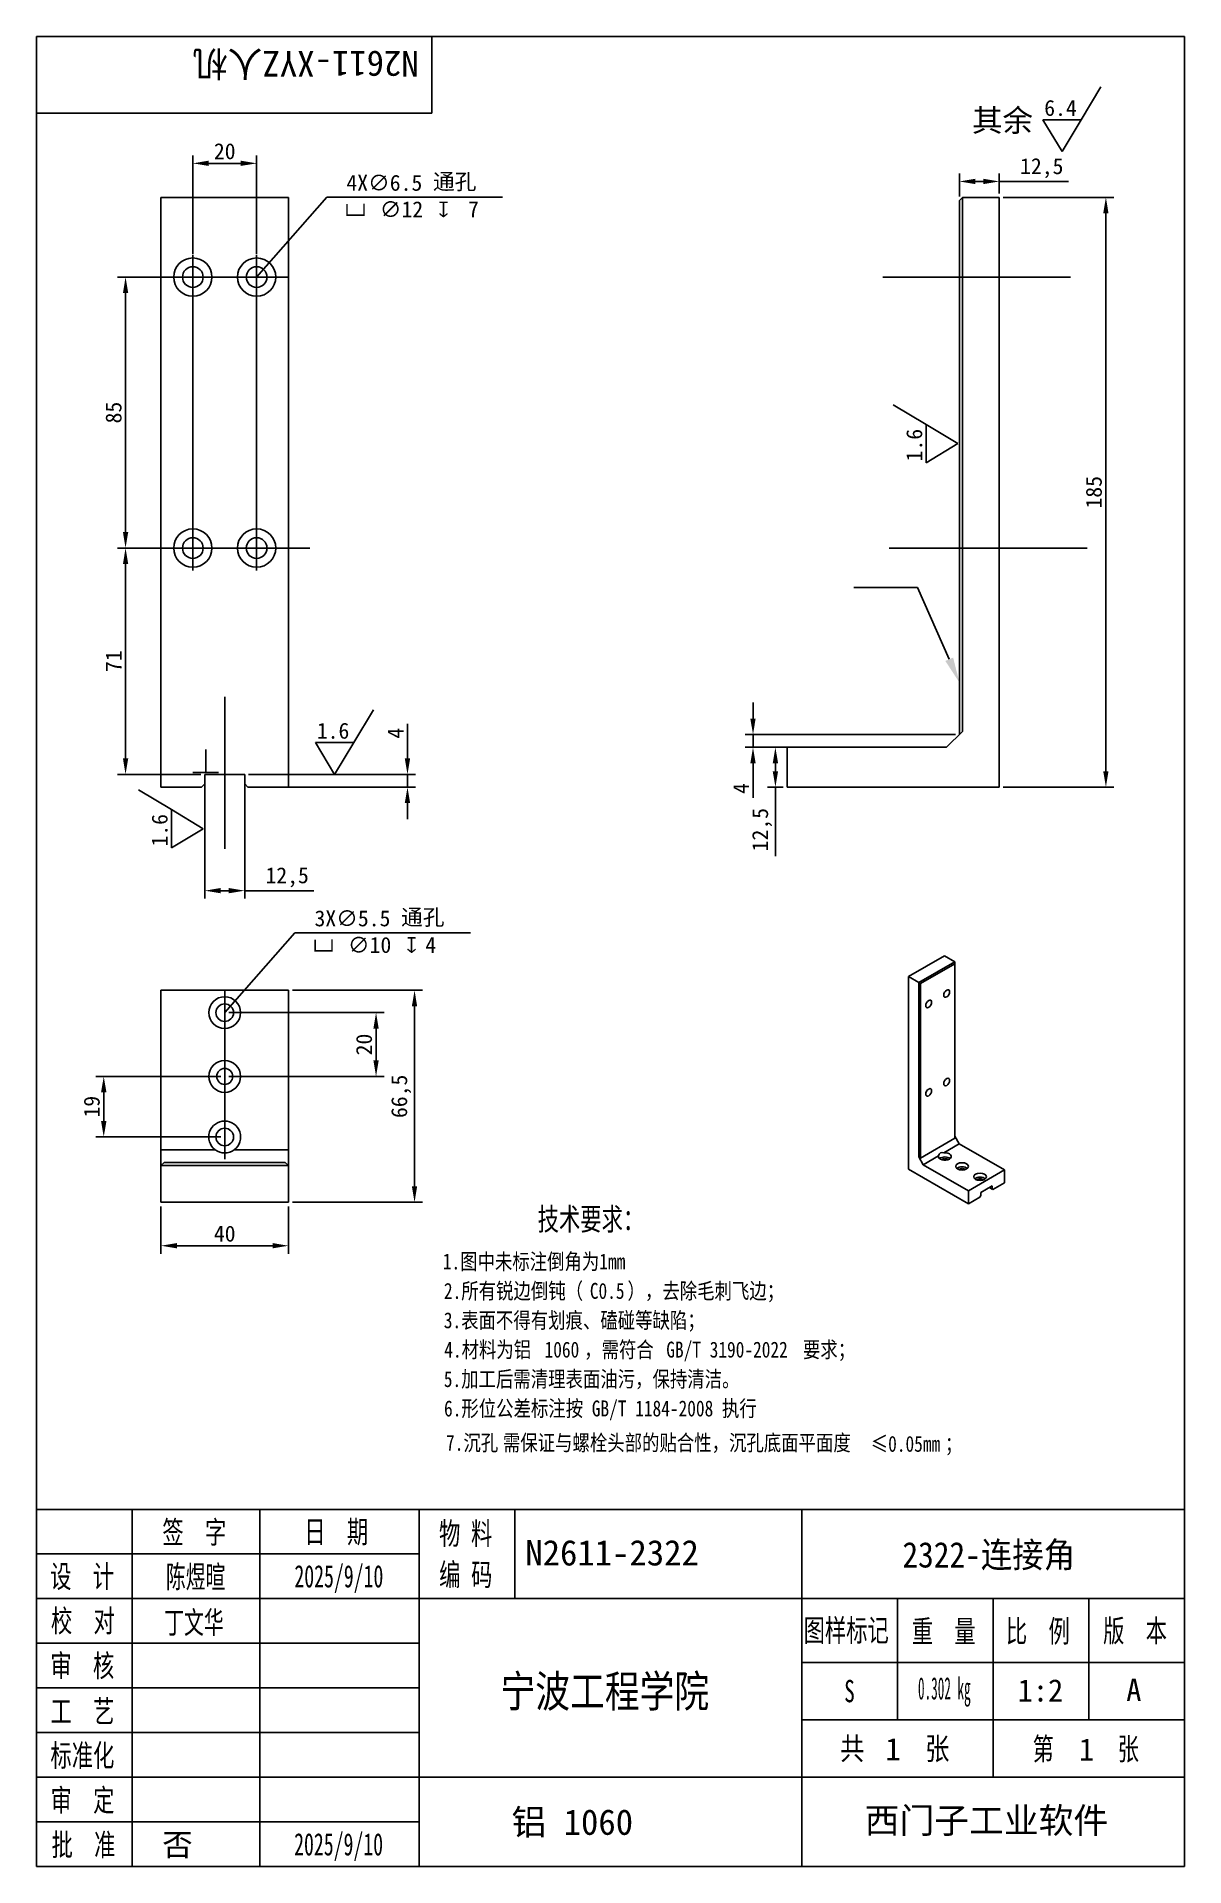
# Model space of a CAD drawing. Header units: millimetres. Extents: x 25 to 205, y 5 to 292.
import ezdxf
from ezdxf.lldxf.tags import DXFTag

# ---------------------------------------------------------------- set-up
doc = ezdxf.new("R2010")
doc.units = ezdxf.units.MM
for name, color, linetype in [('2322-连接角', 7, 'Continuous'), ('Default', 7, 'Continuous'), ('图框', 7, 'Continuous')]:
    doc.layers.add(name, color=color, linetype=linetype)
doc.styles.add('MtXpl_', font='SimSun.ttf')
doc.styles.add('MtXpl__1', font='')
doc.styles.add('MtXpl_gdt_shx', font='gdt.shx')
doc.styles.get('MtXpl__1').set_extended_font_data('SimSun', bold=True)
tags = doc.linetypes.add('CENTER2', pattern=[28.575, 19.05, -3.175, 3.175, -3.175]).pattern_tags.tags
tags[10:11] = [DXFTag(74, 4), DXFTag(75, 0), DXFTag(340, '0'), DXFTag(46, 0.0), DXFTag(50, 0.0), DXFTag(44, 0.0), DXFTag(45, 0.0)]
tags[8:9] = [DXFTag(74, 4), DXFTag(75, 0), DXFTag(340, '0'), DXFTag(46, 0.0), DXFTag(50, 0.0), DXFTag(44, 0.0), DXFTag(45, 0.0)]
tags[6:7] = [DXFTag(74, 4), DXFTag(75, 0), DXFTag(340, '0'), DXFTag(46, 0.0), DXFTag(50, 0.0), DXFTag(44, 0.0), DXFTag(45, 0.0)]
tags[4:5] = [DXFTag(74, 4), DXFTag(75, 0), DXFTag(340, '0'), DXFTag(46, 0.0), DXFTag(50, 0.0), DXFTag(44, 0.0), DXFTag(45, 0.0)]

msp = doc.modelspace()

# ---------------------------------------------------------------- linework, layer by layer
at = {"color": 4}
for p, q in [((188.81, 278.97), (191.9, 284.12)), ((182.81, 278.97), (188.81, 278.97)), ((185.81, 273.97), (182.81, 278.97)), ((185.81, 273.97), (188.81, 278.97)), ((49.5, 257.91), (49.5, 273.37)), ((59.5, 257.91), (59.5, 273.37)), ((52, 272.12), (57, 272.12)), ((169.71, 266.91), (169.71, 270.53)), ((175.96, 267.41), (175.96, 270.53)), ((172.21, 269.28), (173.46, 269.28)), ((175.96, 269.28), (186.8, 269.28)), ((59.5, 254.28), (70.5, 266.81)), ((70.5, 266.81), (98.05, 266.81)), ((48.88, 254.28), (37.7, 254.28)), ((38.95, 251.78), (38.95, 214.28)), ((164.48, 231.16), (159.33, 234.25)), ((164.48, 225.16), (164.48, 231.16)), ((169.48, 228.16), (164.48, 231.16)), ((169.48, 228.16), (164.48, 225.16)), ((48.88, 211.78), (37.7, 211.78)), ((137.35, 185.03), (137.35, 187.53)), ((74.73, 181.28), (77.82, 186.43)), ((68.73, 181.28), (74.73, 181.28)), ((71.73, 176.28), (68.73, 181.28)), ((71.73, 176.28), (74.73, 181.28)), ((169.09, 182.53), (136.1, 182.53)), ((137.35, 182.53), (137.35, 180.53)), ((167.09, 180.53), (136.1, 180.53)), ((137.35, 178.03), (137.35, 172.61)), ((142.09, 180.53), (139.61, 180.53)), ((140.86, 178.03), (140.86, 176.78)), ((46.14, 170.76), (41, 173.84)), ((142.09, 174.28), (139.61, 174.28)), ((140.86, 174.28), (140.86, 163.45)), ((46.14, 164.76), (46.14, 170.76)), ((51.14, 167.76), (46.14, 170.76)), ((51.14, 167.76), (46.14, 164.76)), ((54.5, 138.91), (65.5, 151.44)), ((65.5, 151.44), (93.05, 151.44)), ((55.13, 138.91), (79.48, 138.91)), ((78.23, 136.41), (78.23, 131.41)), ((53.88, 128.91), (34.28, 128.91)), ((35.53, 126.41), (35.53, 121.91)), ((55.13, 128.91), (79.48, 128.91)), ((53.88, 119.41), (34.28, 119.41))]:
    msp.add_line(p, q, dxfattribs=at)
at = {"color": 4, "linetype": 'CENTER2'}
for p, q in [((176.59, 266.78), (193.94, 266.78)), ((192.69, 176.78), (192.69, 264.28)), ((50.5, 211.78), (37.7, 211.78)), ((38.95, 178.78), (38.95, 209.28)), ((83.16, 178.78), (83.16, 184.2)), ((50.75, 176.28), (37.7, 176.28)), ((51.38, 175.66), (51.38, 156.79)), ((57.63, 175.66), (57.63, 156.79)), ((58.25, 176.28), (84.41, 176.28)), ((83.16, 174.28), (83.16, 176.28)), ((58.75, 174.28), (84.41, 174.28)), ((176.59, 174.28), (193.94, 174.28)), ((83.16, 171.78), (83.16, 169.28)), ((53.88, 158.04), (55.13, 158.04)), ((57.63, 158.04), (68.46, 158.04)), ((65.13, 142.41), (85.52, 142.41)), ((84.27, 139.91), (84.27, 111.66)), ((65.13, 109.16), (85.52, 109.16)), ((44.5, 108.53), (44.5, 101.1)), ((64.5, 108.53), (64.5, 101.1)), ((47, 102.35), (62, 102.35))]:
    msp.add_line(p, q, dxfattribs=at)
at = {"linetype": 'CENTER2'}
msp.add_line((37.7, 211.78), (67.84, 211.78), dxfattribs=at)
at = {"color": 3, "linetype": 'ByBlock', "lineweight": -2}
msp.add_line((163.17, 205.61), (155.17, 205.61), dxfattribs=at)
at = {"color": 3}
for q in [(51.52, 180.19), (49.52, 176.58), (53.52, 176.58)]:
    msp.add_line((51.52, 176.58), q, dxfattribs=at)
at = {"color": 3, "linetype": 'ByBlock', "lineweight": -2}
for points in [[(153.17, 205.61), (155.17, 205.61)], [(168.12, 194.34), (163.17, 205.61)]]:
    msp.add_lwpolyline(points, dxfattribs=at)
at = {"color": 4}
for points in [[(52, 272.54), (52, 271.71), (49.5, 272.12)], [(57, 272.54), (57, 271.71), (59.5, 272.12)], [(172.21, 269.7), (172.21, 268.86), (169.71, 269.28)], [(173.46, 269.7), (173.46, 268.86), (175.96, 269.28)], [(38.54, 251.78), (39.37, 251.78), (38.95, 254.28)], [(38.54, 214.28), (39.37, 214.28), (38.95, 211.78)], [(136.93, 185.03), (137.76, 185.03), (137.35, 182.53)], [(136.93, 178.03), (137.76, 178.03), (137.35, 180.53)], [(140.44, 178.03), (141.28, 178.03), (140.86, 180.53)], [(140.44, 176.78), (141.28, 176.78), (140.86, 174.28)], [(77.82, 136.41), (78.65, 136.41), (78.23, 138.91)], [(77.82, 131.41), (78.65, 131.41), (78.23, 128.91)], [(35.11, 126.41), (35.95, 126.41), (35.53, 128.91)], [(35.11, 121.91), (35.95, 121.91), (35.53, 119.41)]]:
    msp.add_solid(points, dxfattribs=at)
at = {"color": 4, "linetype": 'CENTER2'}
for points in [[(192.27, 264.28), (193.1, 264.28), (192.69, 266.78)], [(38.54, 209.28), (39.37, 209.28), (38.95, 211.78)], [(38.54, 178.78), (39.37, 178.78), (38.95, 176.28)], [(82.74, 178.78), (83.58, 178.78), (83.16, 176.28)], [(192.27, 176.78), (193.1, 176.78), (192.69, 174.28)], [(82.74, 171.78), (83.58, 171.78), (83.16, 174.28)], [(53.88, 158.46), (53.88, 157.63), (51.38, 158.04)], [(55.13, 158.46), (55.13, 157.63), (57.63, 158.04)], [(83.85, 139.91), (84.68, 139.91), (84.27, 142.41)], [(83.85, 111.66), (84.68, 111.66), (84.27, 109.16)], [(47, 102.77), (47, 101.94), (44.5, 102.35)], [(62, 102.77), (62, 101.94), (64.5, 102.35)]]:
    msp.add_solid(points, dxfattribs=at)
at = {"color": 3}
msp.add_solid([(168.73, 194.6), (169.73, 190.67), (167.51, 194.07)], dxfattribs=at)
at = {"layer": '2322-连接角', "color": 7, "linetype": 'Continuous'}
for p, q in [((44.5, 174.28), (44.5, 266.78)), ((44.5, 266.78), (64.5, 266.78)), ((64.5, 266.78), (64.5, 174.28)), ((170.21, 266.78), (169.71, 266.28)), ((169.71, 182.53), (169.71, 266.28)), ((175.96, 266.78), (170.21, 266.78)), ((170.21, 266.78), (170.21, 183.03)), ((175.96, 174.28), (175.96, 266.78)), ((170.21, 183.03), (167.71, 180.53)), ((142.71, 180.53), (167.71, 180.53)), ((142.71, 174.28), (142.71, 180.53)), ((51.38, 176.28), (51.38, 174.78)), ((51.38, 176.28), (57.63, 176.28)), ((57.63, 176.28), (57.63, 174.78)), ((50.88, 174.28), (44.5, 174.28)), ((50.88, 174.28), (51.38, 174.78)), ((57.63, 174.78), (58.13, 174.28)), ((64.5, 174.28), (58.13, 174.28)), ((175.96, 174.28), (142.71, 174.28)), ((167.37, 147.83), (161.71, 144.56)), ((163.34, 143.62), (169, 146.89)), ((169, 146.56), (163.62, 143.46)), ((167.37, 147.83), (169, 146.89)), ((169, 146.89), (169, 146.56)), ((169, 119.21), (169, 146.56)), ((161.71, 144.56), (161.71, 114.35)), ((161.71, 144.56), (163.34, 143.62)), ((163.34, 116.27), (163.34, 143.62)), ((163.62, 143.46), (163.34, 143.62)), ((64.5, 142.41), (44.5, 142.41)), ((44.5, 142.41), (44.5, 117.41)), ((64.5, 142.41), (64.5, 117.41)), ((163.62, 143.46), (163.62, 116.11)), ((163.62, 116.11), (169, 119.21)), ((169.7, 118.31), (167.3, 116.92)), ((169, 119.54), (169.7, 118.31)), ((176.77, 114.23), (169.7, 118.31)), ((44.5, 117.41), (53, 117.41)), ((44.5, 114.91), (44.5, 117.41)), ((44.5, 114.91), (45, 115.41)), ((44.5, 109.16), (44.5, 114.91)), ((64.5, 114.91), (44.5, 114.91)), ((45, 115.41), (64, 115.41)), ((56, 117.41), (64.5, 117.41)), ((64, 115.41), (64.5, 114.91)), ((64.5, 117.41), (64.5, 114.91)), ((64.5, 109.16), (64.5, 114.91)), ((164.05, 115.05), (163.34, 116.27)), ((163.62, 116.11), (163.34, 116.27)), ((166.45, 116.43), (164.05, 115.05)), ((171.12, 110.96), (164.05, 115.05)), ((161.71, 114.35), (171.12, 108.92)), ((171.12, 110.96), (176.77, 114.23)), ((174.97, 111.15), (176.77, 112.19)), ((176.77, 112.19), (176.77, 114.23)), ((44.5, 109.16), (64.5, 109.16)), ((171.12, 110.96), (171.12, 108.92)), ((171.12, 108.92), (172.92, 109.96)), ((172.92, 109.96), (173.06, 110.21)), ((173.06, 110.7), (174.83, 111.72)), ((173.06, 110.7), (173.06, 110.21)), ((174.41, 111.47), (174.83, 111.23)), ((174.83, 111.72), (174.83, 111.23)), ((174.83, 111.23), (174.97, 111.15))]:
    msp.add_line(p, q, dxfattribs=at)
for centre, radius in [((49.5, 254.28), 3), ((49.5, 254.28), 1.62), ((59.5, 254.28), 3), ((59.5, 254.28), 1.62), ((49.5, 211.78), 3), ((49.5, 211.78), 1.62), ((59.5, 211.78), 3), ((59.5, 211.78), 1.62), ((54.5, 138.91), 2.5), ((54.5, 138.91), 1.38), ((54.5, 128.91), 2.5), ((54.5, 128.91), 1.25), ((54.5, 119.41), 1.38)]:
    msp.add_circle(centre, radius, dxfattribs=at)
for start, end in [(306.8699, 233.1301), (233.1301, 306.8699)]:
    msp.add_arc((54.5, 119.41), 2.5, start, end, dxfattribs=at)
for centre, major_axis in [((164.9, 140.28), (-0.325, -0.563)), ((167.72, 141.91), (-0.325, -0.563)), ((164.9, 126.4), (-0.325, -0.563)), ((167.72, 128.03), (-0.325, -0.563)), ((170.13, 114.8), (1, 0)), ((172.96, 113.17), (1, 0))]:
    msp.add_ellipse(centre, major_axis=major_axis, ratio=0.57735, dxfattribs=at)
for centre, major_axis, start_param, end_param in [((167.44, 116.35), (1, 0), 2.999696, 7.995879), ((167.44, 115.7), (0.71, -1.22), 2.498092, 3.785094), ((167.44, 115.7), (1, 0), 0.601264, 2.540328), ((167.44, 115.7), (0.55, 0), 0.48709, 2.654502), ((170.13, 114.15), (1, 0), 0.601264, 2.540328), ((170.13, 114.15), (0.5, 0), 0.487545, 2.654048), ((172.96, 112.52), (1, 0), 0.601264, 2.540328), ((172.96, 112.52), (0.55, 0), 0.48709, 2.654502)]:
    msp.add_ellipse(centre, major_axis=major_axis, ratio=0.57735, start_param=start_param, end_param=end_param, dxfattribs=at)
at = {"layer": 'Default', "color": 7, "linetype": 'CENTER2'}
for p, q in [((49.5, 257.78), (49.5, 208.28)), ((59.5, 257.78), (59.5, 208.28)), ((46, 254.28), (64.63, 254.28)), ((157.7, 254.28), (187.12, 254.28)), ((158.72, 211.78), (189.77, 211.78)), ((54.5, 164.59), (54.5, 188.44)), ((54.5, 142.41), (54.5, 115.91))]:
    msp.add_line(p, q, dxfattribs=at)
at = {"layer": 'Default', "color": 7, "linetype": 'Continuous'}
for p, q in [((40, 61), (40, 5)), ((60, 61), (60, 5)), ((100, 61), (100, 47)), ((25, 54), (85, 54)), ((25, 47), (205, 47)), ((175, 47), (175, 19)), ((25, 40), (85, 40)), ((145, 28), (205, 28))]:
    msp.add_line(p, q, dxfattribs=at)
at = {"layer": '图框', "color": 7, "linetype": 'Continuous'}
for p, q in [((25, 5), (25, 292)), ((25, 292), (205, 292)), ((87, 292), (87, 280)), ((205, 292), (205, 5)), ((87, 280), (25, 280)), ((205, 61), (25, 61)), ((85, 5), (85, 61)), ((145, 61), (145, 5)), ((145, 47), (205, 47)), ((160, 47), (160, 28)), ((190, 47), (190, 28)), ((145, 37), (205, 37)), ((25, 33), (85, 33)), ((25, 26), (85, 26)), ((25, 19), (205, 19)), ((25, 12), (85, 12)), ((205, 5), (25, 5))]:
    msp.add_line(p, q, dxfattribs=at)

# ---------------------------------------------------------------- texts
at = {"color": 4}
for s, p in [('6.4', (183.02, 279.57)), ('4X∅6.5 ', (73.58, 267.82)), ('∅12 ', (78.82, 263.66)), (' 7', (90.96, 263.66)), ('1.6', (68.94, 181.88)), ('3X∅5.5 ', (68.58, 152.45)), ('∅10 ', (73.82, 148.28)), ('4', (85.96, 148.28))]:
    msp.add_text(s, height=2.5, dxfattribs=at).set_placement(p)
for s, height, style, p in [('其余', 3.5, 'MtXpl_', (171.71, 277.11)), ('通孔', 2.5, 'MtXpl_', (87.15, 268)), ('v', 2.5, 'MtXpl_gdt_shx', (73.35, 263.66)), ('x', 2.5, 'MtXpl_gdt_shx', (87.99, 263.66)), ('通孔', 2.5, 'MtXpl_', (82.15, 152.63)), ('v', 2.5, 'MtXpl_gdt_shx', (68.35, 148.28)), ('x', 2.5, 'MtXpl_gdt_shx', (82.99, 148.28))]:
    msp.add_text(s, height=height, dxfattribs=dict(at, style=style)).set_placement(p)
for p in [(163.88, 225.37), (45.54, 164.96)]:
    msp.add_text('1.6', height=2.5, rotation=90, dxfattribs=at).set_placement(p)
at = {"color": 40, "true_color": 0xf8d731, "style": 'MtXpl_', "width": 0.8}
for s, p in [('1.图中未标注倒角为1mm', (88.7, 98.63)), ('2.所有锐边倒钝（', (88.88, 94.02)), ('C0.5', (111.76, 94.02)), ('），去除毛刺飞边；', (117.67, 94.02)), ('3.表面不得有划痕、磕碰等缺陷；', (88.86, 89.41)), ('4.材料为铝 ', (88.93, 84.81)), ('1060', (104.66, 84.81)), ('，需符合 ', (110.87, 84.81)), ('GB/T 3190-2022 ', (123.75, 84.81)), ('要求；', (145.18, 84.81)), ('5.加工后需清理表面油污，保持清洁。', (88.86, 80.19)), ('6.形位公差标注按 GB/T 1184-2008 执行', (88.89, 75.58)), ('7.沉孔', (89.21, 70.2)), ('需保证与螺栓头部的贴合性，沉孔底面平面度', (98.12, 70.2)), ('≤0.05mm', (155.82, 70.03)), ('；', (167.44, 70.03))]:
    msp.add_text(s, height=2.5, dxfattribs=at).set_placement(p)
at = {"color": 4, "char_height": 2.5, "attachment_point": 5}
for s, insert in [('20', (54.5, 274)), ('12,5', (182.63, 271.36))]:
    msp.add_mtext(s, dxfattribs=dict(at, insert=insert))
at = {"color": 4, "char_height": 2.5, "attachment_point": 5, "rotation": 90}
for s, insert in [('85', (37.08, 233.03)), ('4', (135.47, 174.07)), ('12,5', (138.78, 167.61)), ('20', (76.36, 133.91)), ('19', (33.66, 124.16))]:
    msp.add_mtext(s, dxfattribs=dict(at, insert=insert))
at = {"color": 4, "linetype": 'CENTER2', "char_height": 2.5, "attachment_point": 5, "rotation": 90}
for s, insert in [('185', (190.81, 220.53)), ('71', (37.08, 194.03)), ('4', (81.29, 182.74)), ('66,5', (82.18, 125.78))]:
    msp.add_mtext(s, dxfattribs=dict(at, insert=insert))
at = {"color": 4, "linetype": 'CENTER2', "char_height": 2.5, "attachment_point": 5}
for s, insert in [('12,5', (64.29, 160.13)), ('40', (54.5, 104.23))]:
    msp.add_mtext(s, dxfattribs=dict(at, insert=insert))
at = {"layer": 'Default', "color": 7, "style": 'MtXpl_', "width": 0.7}
msp.add_text('技术要求：', height=3.5, dxfattribs=at).set_placement((103.58, 104.77))
at = {"layer": '图框', "color": 7, "style": 'MtXpl_'}
for s, width, p in [('签  字', 0.7, (44.72, 55.67)), ('日  期', 0.7, (66.99, 55.73)), ('物 料', 0.7, (88.11, 55.46)), ('设  计', 0.7, (27.13, 48.73)), ('编 码', 0.7, (88.13, 49.02)), ('校  对', 0.7, (27.25, 41.76)), ('图样标记', 0.7, (145.28, 40.28)), ('重  量', 0.7, (162.24, 40.12)), ('比  例', 0.7, (177.01, 40.14)), ('版  本', 0.7, (192.25, 40.21)), ('审  核', 0.7, (27.16, 34.74)), ('工  艺', 0.7, (27.17, 27.58)), ('S', 0.7, (151.65, 30.75)), ('标准化', 0.7, (27.17, 20.66)), ('共     张', 0.8, (151, 21.73)), ('第      张', 0.7, (181.2, 21.68)), ('审  定', 0.7, (27.19, 13.64)), ('批  准', 0.7, (27.34, 6.65))]:
    msp.add_text(s, height=3.5, dxfattribs=dict(at, width=width)).set_placement(p)
at = {"layer": '图框', "color": 7, "style": 'MtXpl__1'}
msp.add_text('西门子工业软件', height=4, dxfattribs=at).set_placement((154.86, 10.21))
at = {"layer": '图框', "color": 7, "linetype": 'Continuous', "insert": (67.22, 285.74), "char_height": 4, "attachment_point": 2, "rotation": 180}
msp.add_mtext('{\\pxsm0.9;\\f宋体|b0||i0||c0|p34;\\W1.;N2611-XYZ人机\\P}', dxfattribs=at)
at = {"layer": '图框', "color": 7, "linetype": 'Continuous'}
for s, insert, char_height, attachment_point in [('{\\pxsm0.9;\\f宋体|b0||i0||c0|p34;\\W1.;N2611-2322\\P}', (115.25, 56.2), 4, 2), ('{\\pxsm0.9;\\f宋体|b0||i0||c0|p34;\\W0.9034880483;2322-连接角\\P}', (174.32, 55.88), 4, 2), ('{\\pxsm0.9;\\f宋体|b0||i0||c0|p34;\\W0.6507936508;陈煜暄\\P}', (49.94, 52.18), 3.5, 2), ('{\\pxsm0.9;\\f宋体|b0||i0||c0|p34;\\W0.6507936508;2025/9/10\\P}', (72.4, 52.26), 3.5, 2), ('{\\pxsm0.9;\\f宋体|b0||i0||c0|p34;\\W0.6507936508;丁文华\\P}', (49.68, 45.01), 3.5, 2), ('{\\pxsm0.9;\\f宋体|b0||i0||c0|p34;\\W0.7996880969;宁波工程学院\\P}', (114.11, 34.97), 5, 2), ('{\\pxsm0.9;\\f宋体|b0||i0||c0|p34;\\W0.4338673331;0.302 kg\\P}', (167.35, 34.68), 3.5, 2), ('{\\pxsm0.9;\\f宋体|b0||i0||c0|p34;\\W1.;1:2\\P}', (182.43, 34.36), 3.5, 2), ('{\\pxsm0.9;\\f宋体|b0||i0||c0|p34;\\W1.;A\\P}', (197.07, 34.42), 3.5, 2), ('{\\pxsm0.9;\\f宋体|b0||i0||c0|p34;\\W1.;1\\P}', (160.5, 25.15), 3.5, 3), ('{\\pxsm0.9;\\f宋体|b0||i0||c0|p34;\\W1.;1\\P}', (189.64, 25.08), 3.5, 2), ('{\\pxsm0.9;\\f宋体|b0||i0||c0|p34;\\W1.;铝 1060\\P}', (109.01, 13.95), 4, 2), ('{\\pxsm0.9;\\f宋体|b0||i0||c0|p34;\\W1.;否\\P}', (47.09, 10.15), 3.5, 2), ('{\\pxsm0.9;\\f宋体|b0||i0||c0|p34;\\W0.6507936508;2025/9/10\\P}', (72.36, 10.22), 3.5, 2)]:
    msp.add_mtext(s, dxfattribs=dict(at, insert=insert, char_height=char_height, attachment_point=attachment_point))

doc.saveas('drawing.dxf')
